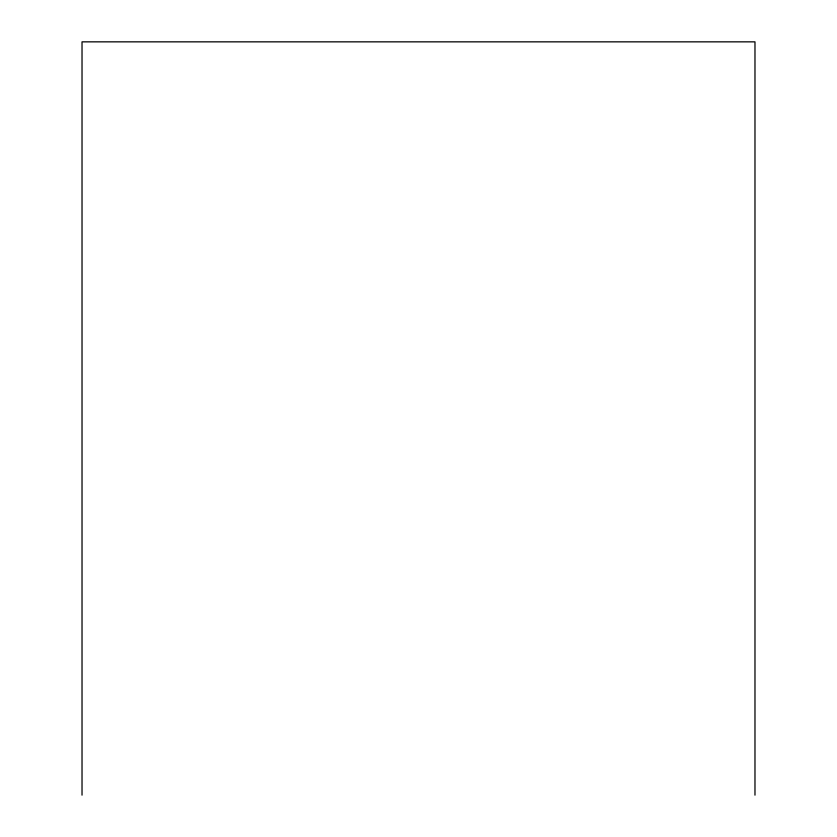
<?xml version="1.0" encoding="UTF-8"?>
<svg xmlns="http://www.w3.org/2000/svg" width="837" height="837" viewBox="0 0 837 837"><rect width="100%" height="100%" fill="white"/><g stroke="black" fill="none" stroke-linecap="round" stroke-linejoin="round"><path stroke-width="1.26" d="M754.974 795.15L754.974 41.85L82.026 41.85L82.026 795.15"/></g></svg>
